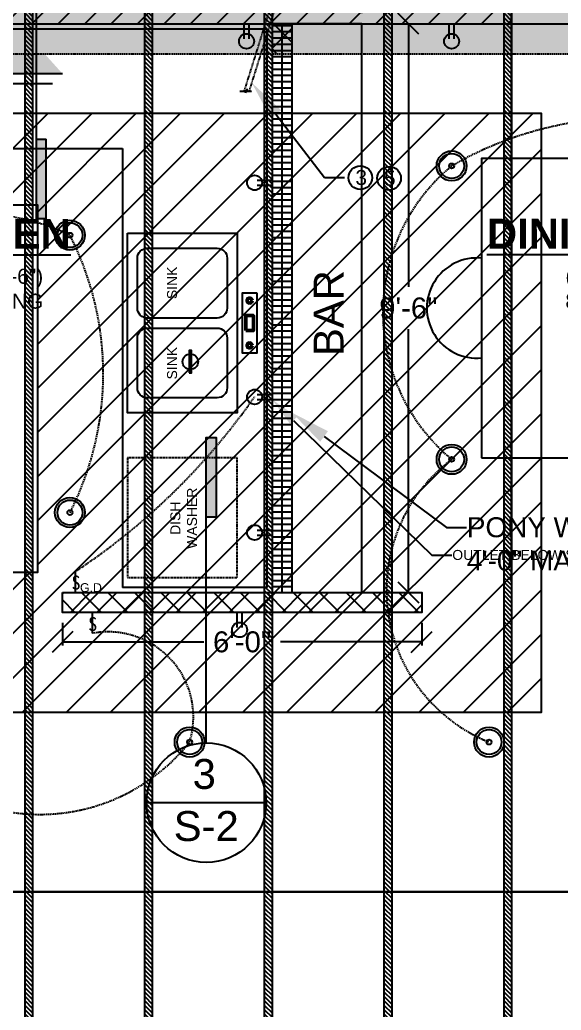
# Model space of a CAD drawing. Header units: inches. Extents: x -3572 to 2430, y -1517 to 3072.
# Drawn here: x -2972.6 to -2864.1, y -229.9 to -31.4 of the extents above; entities that cross this region are included whole.
import ezdxf
from ezdxf import colors
from ezdxf.entities.mleader import LeaderData, LeaderLine
from ezdxf.math import Vec2, Vec3

# ---------------------------------------------------------------- set-up
doc = ezdxf.new("R2010")
doc.units = ezdxf.units.IN
doc.header["$MEASUREMENT"] = 0
doc.linetypes.add('DASHED2', pattern=[0.375, 0.25, -0.125])
for name, color, linetype in [('Architectural', 2, 'Continuous'), ('Electrical - Components', 40, 'Continuous'), ('F.P. - Dim & Labels', 7, 'Continuous'), ('F.P. - Doors & Windows', 1, 'Continuous'), ('F.P. Room Labels', 7, 'Continuous'), ('Floor Plan', 4, 'Continuous'), ('Foundation Outline', 9, 'DASHED2'), ('Foundaton - Dim & Labels', 9, 'Continuous'), ('Plumbing', 2, 'Continuous'), ('Roof Framing - Dim & Labels', 7, 'Continuous'), ('Roof Plan', 7, 'Continuous'), ('Trusses', 7, 'Continuous')]:
    doc.layers.add(name, color=color, linetype=linetype)
doc.layers.add('Furniture', color=2, linetype='Continuous', transparency=0.7)
doc.styles.get("Standard").update_dxf_attribs({"font": 'arial.ttf'})
doc.dimstyles.get("Standard").update_dxf_attribs({"dimscale": 0.7, "dimtxt": 6, "dimasz": 6, "dimexe": 1, "dimexo": 3, "dimgap": 3, "dimtad": 0, "dimtih": 1, "dimtoh": 1, "dimdec": 4, "dimzin": 1, "dimdsep": 46, "dimlunit": 4, "dimtxsty": 'Standard', "dimblk": 'OBLIQUE', "dimcen": 0.09, "dimadec": 0, "dimazin": 0, "dimtfac": 1, "dimtdec": 4, "dimtofl": 0, "dimtmove": 0, "dimatfit": 3, "dimfxl": 1, "dimtolj": 1, "dimtzin": 0, "dimarcsym": 0})

# ---------------------------------------------------------------- blocks, each defined once
blk = doc.blocks.new('_Oblique')
at = {"color": 0, "linetype": 'ByBlock', "lineweight": -2}
blk.add_line((-0.5, -0.5), (0.5, 0.5), dxfattribs=at)
blk = doc.blocks.new('*D33')
at = {"layer": 'Defpoints', "color": 0, "transparency": 16777216}
for p in [(-2964.03, -150.17), (-2892.03, -150.17), (-2892.03, -156.1)]:
    blk.add_point(p, dxfattribs=at)
at = {"layer": 'F.P. - Dim & Labels', "color": 0, "lineweight": -2, "transparency": 16777216}
for p, q in [((-2964.03, -152.27), (-2964.03, -156.8)), ((-2892.03, -152.27), (-2892.03, -156.8)), ((-2964.03, -156.1), (-2935.73, -156.1)), ((-2892.03, -156.1), (-2920.34, -156.1))]:
    blk.add_line(p, q, dxfattribs=at)
at = {"layer": 'F.P. - Dim & Labels', "color": 0, "lineweight": -2, "transparency": 16777216, "xscale": 4.199999999999999, "yscale": 4.199999999999999, "zscale": 4.199999999999999, "rotation": 180}
blk.add_blockref('_Oblique', (-2964.03, -156.1), dxfattribs=at)
at = {"layer": 'F.P. - Dim & Labels', "color": 0, "lineweight": -2, "transparency": 16777216, "xscale": 4.199999999999999, "yscale": 4.199999999999999, "zscale": 4.199999999999999}
blk.add_blockref('_Oblique', (-2892.03, -156.1), dxfattribs=at)
at = {"layer": 'F.P. - Dim & Labels', "color": 0, "transparency": 16777216, "insert": (-2928.03, -156.1), "char_height": 4.2, "attachment_point": 5}
blk.add_mtext('\\A1;6\'-0"', dxfattribs=at)
blk = doc.blocks.new('*D36')
at = {"layer": 'Defpoints', "color": 0, "transparency": 16777216}
for p in [(-2918.03, -32.17), (-2918.03, -146.17), (-2894.71, -146.17)]:
    blk.add_point(p, dxfattribs=at)
at = {"layer": 'F.P. - Dim & Labels', "color": 0, "lineweight": -2, "transparency": 16777216}
for p, q in [((-2915.93, -32.17), (-2894.01, -32.17)), ((-2894.71, -32.17), (-2894.71, -84.92)), ((-2894.71, -146.17), (-2894.71, -93.41)), ((-2915.93, -146.17), (-2894.01, -146.17))]:
    blk.add_line(p, q, dxfattribs=at)
at = {"layer": 'F.P. - Dim & Labels', "color": 0, "lineweight": -2, "transparency": 16777216, "xscale": 4.199999999999999, "yscale": 4.199999999999999, "zscale": 4.199999999999999}
for p, rotation in [((-2894.71, -32.17), 90), ((-2894.71, -146.17), 270)]:
    blk.add_blockref('_Oblique', p, dxfattribs=dict(at, rotation=rotation))
at = {"layer": 'F.P. - Dim & Labels', "color": 0, "transparency": 16777216, "insert": (-2894.71, -89.17), "char_height": 4.2, "attachment_point": 5}
blk.add_mtext('\\A1;9\'-6"', dxfattribs=at)
blk = doc.blocks.new('*D76')
at = {"layer": 'Defpoints', "color": 0, "transparency": 16777216}
for p in [(-2970.03, 0.22), (-2970.03, -26.17), (-2874.03, -146.17)]:
    blk.add_point(p, dxfattribs=at)
at = {"layer": 'F.P. - Dim & Labels', "color": 0, "lineweight": -2, "transparency": 16777216}
for p, q in [((-2970.03, -24.07), (-2970.03, 0.92)), ((-2970.03, 0.22), (-2929.72, 0.22)), ((-2874.03, 0.22), (-2914.35, 0.22)), ((-2874.03, -144.07), (-2874.03, 0.92))]:
    blk.add_line(p, q, dxfattribs=at)
at = {"layer": 'F.P. - Dim & Labels', "color": 0, "lineweight": -2, "transparency": 16777216, "xscale": 4.199999999999999, "yscale": 4.199999999999999, "zscale": 4.199999999999999, "rotation": 180}
blk.add_blockref('_Oblique', (-2970.03, 0.22), dxfattribs=at)
at = {"layer": 'F.P. - Dim & Labels', "color": 0, "lineweight": -2, "transparency": 16777216, "xscale": 4.199999999999999, "yscale": 4.199999999999999, "zscale": 4.199999999999999}
blk.add_blockref('_Oblique', (-2874.03, 0.22), dxfattribs=at)
at = {"layer": 'F.P. - Dim & Labels', "color": 0, "transparency": 16777216, "insert": (-2922.03, 0.22), "char_height": 4.2, "attachment_point": 5}
blk.add_mtext('\\A1;8\'-0"', dxfattribs=at)
blk = doc.blocks.new('*D77')
at = {"layer": 'Defpoints', "color": 0, "transparency": 16777216}
for p in [(-2874.03, 0.22), (-2874.03, -26.17), (-2904.03, -32.17)]:
    blk.add_point(p, dxfattribs=at)
at = {"layer": 'F.P. - Dim & Labels', "color": 0, "lineweight": -2, "transparency": 16777216}
for p, q in [((-2904.03, -30.07), (-2904.03, 0.92)), ((-2904.03, 0.22), (-2896.75, 0.22)), ((-2874.03, 0.22), (-2881.32, 0.22)), ((-2874.03, -24.07), (-2874.03, 0.92))]:
    blk.add_line(p, q, dxfattribs=at)
at = {"layer": 'F.P. - Dim & Labels', "color": 0, "lineweight": -2, "transparency": 16777216, "xscale": 4.199999999999999, "yscale": 4.199999999999999, "zscale": 4.199999999999999, "rotation": 180}
blk.add_blockref('_Oblique', (-2904.03, 0.22), dxfattribs=at)
at = {"layer": 'F.P. - Dim & Labels', "color": 0, "lineweight": -2, "transparency": 16777216, "xscale": 4.199999999999999, "yscale": 4.199999999999999, "zscale": 4.199999999999999}
blk.add_blockref('_Oblique', (-2874.03, 0.22), dxfattribs=at)
at = {"layer": 'F.P. - Dim & Labels', "color": 0, "transparency": 16777216, "insert": (-2889.03, 0.22), "char_height": 4.2, "attachment_point": 5}
blk.add_mtext('\\A1;2\'-6"', dxfattribs=at)

msp = doc.modelspace()

# ---------------------------------------------------------------- hatches: boundary and pattern name
at = {"layer": 'Electrical - Components', "transparency": 33554508}
h = msp.add_hatch(color=256, dxfattribs=at)
h.dxf.hatch_style = 1
h.paths.add_polyline_path([(-2938.20659, -97.64351), (-2938.61419, -97.64351), (-2938.61419, -98.36998, -0.065768562), (-2938.20659, -98.36998)])
h.paths.add_polyline_path([(-2938.20659, -98.36998, 0.065768562), (-2938.61419, -98.36998), (-2938.61419, -101.45528, 0.065768562), (-2938.20659, -101.45528)])
h.paths.add_polyline_path([(-2938.20659, -101.45528, -0.065768562), (-2938.61419, -101.45528), (-2938.61419, -102.12358), (-2938.20659, -102.12358)])
at = {"layer": 'Floor Plan', "transparency": 33554508}
h = msp.add_hatch(dxfattribs=at)
h.set_pattern_fill('ANSI31', color=256, scale=30)
h.paths.add_polyline_path([(-3102.03387, -26.16589), (-3258.03387, -26.16589), (-3258.03387, -74.16589), (-3252.03387, -74.16589), (-3252.03387, -32.16589), (-3102.03387, -32.16589)])
h.paths.add_polyline_path([(-2874.03387, -26.16589), (-3066.03387, -26.16589), (-3066.03387, -32.16589), (-2874.03387, -32.16589)])
h.paths.add_polyline_path([(-2778.03387, -26.16589), (-2826.03387, -26.16589), (-2826.03387, -32.16589), (-2784.03387, -32.16589), (-2784.03387, -74.16589), (-2778.03387, -74.16589)])
h.paths.add_polyline_path([(-2778.03387, -122.16589), (-2784.03387, -122.16589), (-2784.03387, -158.16589), (-2778.03387, -158.16589)])
h.paths.add_polyline_path([(-2778.03387, -194.16589), (-2784.03387, -194.16589), (-2784.03387, -266.16589), (-2778.03387, -266.16589)])
h.paths.add_polyline_path([(-2778.03387, -314.16589), (-2784.03387, -314.16589), (-2784.03387, -380.16589), (-2826.03387, -380.16589), (-2826.03387, -386.16589), (-2778.03387, -386.16589)])
h.paths.add_polyline_path([(-2898.03387, -380.16589), (-3020.03387, -380.16589), (-3020.03387, -386.16589), (-2898.03387, -386.16589)])
h.paths.add_polyline_path([(-3092.03387, -380.16589), (-3252.03387, -380.16589), (-3252.03387, -338.16589), (-3258.03387, -338.16589), (-3258.03387, -386.16589), (-3092.03387, -386.16589)])
h.paths.add_polyline_path([(-3252.03387, -146.16589), (-3258.03387, -146.16589), (-3258.03387, -266.16589), (-3252.03387, -266.16589)])
h = msp.add_hatch(dxfattribs=at)
h.set_pattern_fill('ANSI37', color=256, scale=30)
h.paths.add_polyline_path([(-2918.03387, -38.16589), (-2922.03387, -38.16589), (-2922.03387, -146.16589), (-2918.03387, -146.16589)], flags=17)
h.paths.add_polyline_path([(-2918.03387, -32.16589), (-2922.03387, -32.16589), (-2922.03387, -146.16589), (-2918.03387, -146.16589)])
h = msp.add_hatch(dxfattribs=at)
h.set_pattern_fill('GRATE', color=256, scale=40)
h.paths.add_polyline_path([(-2918.03387, -32.16589), (-2922.03387, -32.16589), (-2922.03387, -146.16589), (-2918.03387, -146.16589)])
h = msp.add_hatch(dxfattribs=at)
h.set_pattern_fill('ANSI37', color=256, scale=30)
h.set_pattern_definition([(45, (-352.776, -1.2155), (-2.6516504, 2.6516504), []), (135, (-352.776, -1.2155), (-2.6516504, -2.6516504), [])])
h.paths.add_polyline_path([(-2892.03387, -146.16589), (-2964.03387, -146.16589), (-2964.03387, -150.16589), (-2892.03387, -150.16589)])
at = {"layer": 'Foundation Outline', "transparency": 33554636}
h = msp.add_hatch(dxfattribs=at)
h.set_pattern_fill('AR-CONC', color=256, scale=3)
h.set_pattern_definition([(50, (0, 0), (21.51781, -1.88256), [2.25, -24.75]), (355, (0, 0), (-4.16254, 22.56576), [1.8, -19.8]), (100.45144, (1.793, -0.157), (17.35527, 20.6832), [1.9122, -21.03426]), (46.1842, (0, 6), (32.01724, -4.96558), [3.375, -37.125]), (96.6356, (2.668, 5.586), (28.03986, 29.22356), [2.8683, -31.5514]), (351.1842, (0, 6), (28.03986, 29.22356), [2.7, -29.7]), (21, (3, 4.5), (17.90721, -12.07857), [2.25, -24.75]), (326, (3, 4.5), (7.29946, 21.7545), [1.8, -19.8]), (71.45144, (4.492, 3.493), (25.20667, 9.67593), [1.9122, -21.03426]), (37.5, (0, 0), (0.364796, 9.986816), [0, -19.56, 0, -20.1, 0, -19.875]), (7.5, (0, 0), (7.892086, 11.83235), [0, -11.46, 0, -19.11, 0, -7.575]), (327.5, (-6.69, 0), (16.014673, -0.676646), [0, -7.5, 0, -23.4, 0, -31.05]), (317.5, (-9.69, 0), (17.495585, 3.00315), [0, -9.75, 0, -15.54, 0, -22.05])])
h.paths.add_polyline_path([(-2778.03387, -26.16589), (-3258.03387, -26.16589), (-3258.03387, -386.16589), (-2778.03387, -386.16589)])
h.paths.add_polyline_path([(-3116.03387, -374.16589), (-3116.03387, -38.16589), (-2790.03387, -38.16589), (-2790.03387, -374.16589)], flags=16)
h.paths.add_polyline_path([(-3128.03387, -374.16589), (-3246.03387, -374.16589), (-3246.03387, -38.16589), (-3128.03387, -38.16589)], flags=16)
at = {"layer": 'Foundaton - Dim & Labels', "transparency": 33554559}
h = msp.add_hatch(color=256, dxfattribs=at)
h.dxf.hatch_style = 1
h.paths.add_polyline_path([(-2969.2973, -71.30678), (-2967.2973, -71.30678), (-2967.2973, -55.30678), (-2969.2973, -55.30678), (-2969.2973, -61.30678)])
at = {"layer": 'Roof Framing - Dim & Labels', "transparency": 33554636}
h = msp.add_hatch(color=256, dxfattribs=at)
h.dxf.hatch_style = 1
h.paths.add_polyline_path([(-2964.04557, -42.16589), (-2973.04557, -32.16589), (-2982.04557, -42.16589)])
at = {"layer": 'Roof Framing - Dim & Labels', "transparency": 33554559}
h = msp.add_hatch(color=256, dxfattribs=at)
h.dxf.hatch_style = 1
h.paths.add_polyline_path([(-2933.20542, -115.09303), (-2935.20542, -115.09303), (-2935.20542, -131.09303), (-2933.20542, -131.09303), (-2933.20542, -125.09303)])
at = {"layer": 'Roof Plan', "transparency": 33554559}
h = msp.add_hatch(dxfattribs=at)
h.set_pattern_fill('ANSI31', color=256, scale=50)
h.paths.add_polyline_path([(-2868.03387, -362.16589), (-2868.03387, -242.16589), (-3168.03387, -242.16589), (-3168.03387, -362.16589)])
h.paths.add_polyline_path([(-2969.06782, -337.3434), (-3066.99991, -337.3434), (-3066.99991, -263.65613), (-2969.06782, -263.65613)], flags=16)
h.paths.add_polyline_path([(-3010.8821, -277.44345, -1), (-2999.6881, -277.44345, -1)], flags=0)
h.paths.add_polyline_path([(-3025.19697, -277.44345, -1), (-3014.00297, -277.44345, -1)], flags=0)
h.paths.add_polyline_path([(-3039.81685, -277.44345, -1), (-3028.62286, -277.44345, -1)], flags=0)
h.paths.add_polyline_path([(-2868.03387, -170.16589), (-2868.03387, -50.16589), (-3168.03387, -50.16589), (-3168.03387, -170.16589)])
h.paths.add_polyline_path([(-2969.06782, -142.14426), (-3066.99991, -142.14426), (-3066.99991, -68.45699), (-2969.06782, -68.45699)], flags=16)
h.paths.add_polyline_path([(-3010.8821, -82.24431, -1), (-2999.6881, -82.24431, -1)], flags=0)
h.paths.add_polyline_path([(-3025.19697, -82.24431, -1), (-3014.00297, -82.24431, -1)], flags=0)
h.paths.add_polyline_path([(-3039.81685, -82.24431, -1), (-3028.62286, -82.24431, -1)], flags=0)
h.paths.add_polyline_path([(-3008.71954, -283.65291), (-3001.05788, -283.65291), (-3001.05788, -271.28865), (-3008.71954, -271.28865)], flags=8)
h.paths.add_polyline_path([(-3022.928, -283.65291), (-3015.26633, -283.65291), (-3015.26633, -271.28865), (-3022.928, -271.28865)], flags=8)
h.paths.add_polyline_path([(-3038.21501, -283.65291), (-3030.55334, -283.65291), (-3030.55334, -271.28865), (-3038.21501, -271.28865)], flags=8)
h.paths.add_polyline_path([(-3059.34154, -327.56945), (-2977.16283, -327.56945), (-2977.16283, -284.89005), (-3059.34154, -284.89005)], flags=8)
h.paths.add_polyline_path([(-3008.71954, -88.45377), (-3001.05788, -88.45377), (-3001.05788, -76.08951), (-3008.71954, -76.08951)], flags=8)
h.paths.add_polyline_path([(-3022.928, -88.45377), (-3015.26633, -88.45377), (-3015.26633, -76.08951), (-3022.928, -76.08951)], flags=8)
h.paths.add_polyline_path([(-3038.21501, -88.45377), (-3030.55334, -88.45377), (-3030.55334, -76.08951), (-3038.21501, -76.08951)], flags=8)
h.paths.add_polyline_path([(-3059.34154, -132.37031), (-2977.16283, -132.37031), (-2977.16283, -89.69091), (-3059.34154, -89.69091)], flags=8)
at = {"layer": 'Trusses', "transparency": 33554636}
h = msp.add_hatch(dxfattribs=at)
h.set_pattern_fill('ANSI31', color=256, scale=5, angle=90)
h.set_pattern_definition([(135, (-1624.7485, -394.86516), (-0.44194174, -0.44194174), [])])
h.paths.add_polyline_path([(-2971.53387, -2.16589), (-2971.53387, -410.16589), (-2970.78387, -410.16589), (-2970.03387, -410.16589), (-2970.03387, -2.16589)])
h = msp.add_hatch(dxfattribs=at)
h.set_pattern_fill('ANSI31', color=256, scale=5, angle=90)
h.set_pattern_definition([(135, (-1600.7485, -394.86516), (-0.44194174, -0.44194174), [])])
h.paths.add_polyline_path([(-2947.53387, -2.16589), (-2947.53387, -410.16589), (-2946.78387, -410.16589), (-2946.03387, -410.16589), (-2946.03387, -2.16589)])
h = msp.add_hatch(dxfattribs=at)
h.set_pattern_fill('ANSI31', color=256, scale=5, angle=90)
h.set_pattern_definition([(135, (-1576.7485, -394.86516), (-0.44194174, -0.44194174), [])])
h.paths.add_polyline_path([(-2923.53387, -2.16589), (-2923.53387, -410.16589), (-2922.78387, -410.16589), (-2922.03387, -410.16589), (-2922.03387, -2.16589)])
h = msp.add_hatch(dxfattribs=at)
h.set_pattern_fill('ANSI31', color=256, scale=5, angle=90)
h.set_pattern_definition([(135, (-1552.7485, -394.86516), (-0.44194174, -0.44194174), [])])
h.paths.add_polyline_path([(-2899.53387, -2.16589), (-2899.53387, -410.16589), (-2898.78387, -410.16589), (-2898.03387, -410.16589), (-2898.03387, -2.16589)])
h = msp.add_hatch(dxfattribs=at)
h.set_pattern_fill('ANSI31', color=256, scale=5, angle=90)
h.set_pattern_definition([(135, (-1528.7485, -394.86516), (-0.44194174, -0.44194174), [])])
h.paths.add_polyline_path([(-2875.53387, -2.16589), (-2875.53387, -410.16589), (-2874.78387, -410.16589), (-2874.03387, -410.16589), (-2874.03387, -2.16589)])

# ---------------------------------------------------------------- linework, layer by layer
at = {"layer": 'Architectural'}
for p, q in [((-2980.03387, -33.16589), (-2923.03387, -33.16589)), ((-2923.03387, -145.16589), (-2923.03387, -33.16589)), ((-2980.03387, -57.16589), (-2952.03387, -57.16589)), ((-2952.03387, -57.16589), (-2952.03387, -145.16589)), ((-2923.03387, -145.16589), (-2952.03387, -145.16589)), ((-2952.03387, -146.16589), (-2922.03387, -146.16589))]:
    msp.add_line(p, q, dxfattribs=at)
msp.add_lwpolyline([(-2904.03387, -146.16589), (-2904.03387, -32.16589), (-2922.03387, -32.16589), (-2922.03387, -146.16589)], close=True, dxfattribs=at)
at = {"layer": 'Architectural', "linetype": 'DASHED2', "ltscale": 0.5}
msp.add_lwpolyline([(-2951.03387, -119.16589), (-2951.03387, -143.16589), (-2929.03387, -143.16589), (-2929.03387, -119.16589), (-2951.03387, -119.16589)], dxfattribs=at)
at = {"layer": 'Electrical - Components', "linetype": 'DASHED2', "ltscale": 0.1}
for p, q in [((-2921.53314, -26.16589), (-2927.65819, -45.69335)), ((-2920.53314, -26.16589), (-2926.65819, -45.69335))]:
    msp.add_line(p, q, dxfattribs=at)
at = {"layer": 'Electrical - Components'}
for p, q in [((-2927.64988, -35.16589), (-2927.64988, -32.16589)), ((-2926.64988, -35.16589), (-2926.64988, -32.16589)), ((-2886.53387, -35.16589), (-2886.53387, -32.16589)), ((-2885.53387, -35.16589), (-2885.53387, -32.16589)), ((-2925.03387, -63.53486), (-2922.03387, -63.53486)), ((-2925.03387, -64.53486), (-2922.03387, -64.53486)), ((-2925.03387, -106.48901), (-2922.03387, -106.48901)), ((-2925.03387, -107.48901), (-2922.03387, -107.48901)), ((-2925.03387, -133.66589), (-2922.03387, -133.66589)), ((-2925.03387, -134.66589), (-2922.03387, -134.66589)), ((-2961.43872, -146.16589), (-2961.43872, -141.96589)), ((-2958.03387, -154.36589), (-2958.03387, -150.16589)), ((-2929.03387, -153.16589), (-2929.03387, -150.16589)), ((-2928.03387, -153.16589), (-2928.03387, -150.16589))]:
    msp.add_line(p, q, dxfattribs=at)
at = {"layer": 'Electrical - Components', "linetype": 'DASHED2', "ltscale": 0.1}
msp.add_lwpolyline([(-2928.46565, -45.69335), (-2927.33416, -45.69335), (-2927.33416, -45.9976), (-2927.06153, -45.23222), (-2927.07285, -45.69335), (-2926.05735, -45.69335)], dxfattribs=at)
at = {"layer": 'Electrical - Components'}
msp.add_lwpolyline([(-2938.61419, -102.12358), (-2938.20659, -102.12358), (-2938.20659, -97.64351), (-2938.61419, -97.64351)], close=True, dxfattribs=at)
for centre, radius in [((-2927.14988, -35.66589), 1.5), ((-2886.03387, -35.66589), 1.5), ((-2886.03387, -60.66775), 3), ((-2886.03387, -60.66775), 2.5), ((-2904.33555, -63.02583), 2.36836), ((-2898.57207, -63.14581), 2.36836), ((-2886.03387, -60.66775), 0.5), ((-2925.53387, -64.03486), 1.5), ((-2962.54638, -74.54894), 3), ((-2962.54638, -74.54894), 2.5), ((-2962.54638, -74.54894), 0.5), ((-2938.41039, -99.91263), 1.55605), ((-2925.53387, -106.98901), 1.5), ((-2886.03387, -119.49084), 3), ((-2886.03387, -119.49084), 2.5), ((-2886.03387, -119.49084), 0.5), ((-2962.54638, -130.15184), 3), ((-2962.54638, -130.15184), 2.5), ((-2962.54638, -130.15184), 0.5), ((-2925.53387, -134.16589), 1.5), ((-2928.53387, -153.66589), 1.5), ((-2938.54638, -176.16589), 3), ((-2938.54638, -176.16589), 2.5), ((-2878.54638, -176.16589), 3), ((-2878.54638, -176.16589), 2.5), ((-2938.54638, -176.16589), 0.5), ((-2878.54638, -176.16589), 0.5)]:
    msp.add_circle(centre, radius, dxfattribs=at)
at = {"layer": 'Electrical - Components', "linetype": 'DASHED2'}
for centre, radius, start, end in [((-2850.03387, -123.02158), 72, 60, 120), ((-2861.57768, -90.0793), 38.25106, 129.744084, 230.255916), ((-2980.54638, -111.39425), 41.00703, 63.9631504, 116.0368496), ((-3017.02396, -102.35039), 61.16149, 332.963497, 27.036503), ((-2866.24496, -145.7086), 32.84771, 127.045151, 248.0066744), ((-2954.87818, -171.1551), 17.0832, 342.9433587, 100.6450742), ((-2968.54638, -152.37891), 38.28604, 218.4108779, 321.5891221)]:
    msp.add_arc(centre, radius, start, end, dxfattribs=at)
at = {"layer": 'Electrical - Components', "linetype": 'DASHED2', "ltscale": 0.5}
msp.add_arc((-3035.76616, -29.74932), 134.59988, 303.5187819, 324.981099, dxfattribs=at)
at = {"layer": 'F.P. - Doors & Windows'}
msp.add_lwpolyline([(-2874.03387, -32.16589), (-2826.03387, -32.16589), (-2826.03387, -26.16589), (-2874.03387, -26.16589), (-2874.03387, -32.16589)], dxfattribs=at)
at = {"layer": 'Floor Plan'}
for points in [[(-2874.03387, -26.16589), (-3066.03387, -26.16589), (-3066.03387, -32.16589), (-2874.03387, -32.16589), (-2874.03387, -26.16589)], [(-2922.03387, -146.16589), (-2918.03387, -146.16589), (-2918.03387, -32.16589), (-2922.03387, -32.16589), (-2922.03387, -146.16589)]]:
    msp.add_lwpolyline(points, dxfattribs=at)
msp.add_lwpolyline([(-2964.03387, -146.16589), (-2892.03387, -146.16589), (-2892.03387, -150.16589), (-2964.03387, -150.16589)], close=True, dxfattribs=at)
at = {"layer": 'Foundation Outline'}
msp.add_lwpolyline([(-2790.03387, -374.16589), (-3116.03387, -374.16589), (-3116.03387, -38.16589), (-2790.03387, -38.16589)], close=True, dxfattribs=at)
at = {"layer": 'Foundaton - Dim & Labels'}
for p, q in [((-2969.2973, -21.70043), (-2969.2973, -71.30678)), ((-2969.2973, -55.30678), (-2967.2973, -55.30678)), ((-2967.2973, -61.30678), (-2967.2973, -55.30678)), ((-2967.2973, -71.30678), (-2967.2973, -61.30678)), ((-2967.2973, -71.30678), (-2969.2973, -71.30678))]:
    msp.add_line(p, q, dxfattribs=at)
at = {"layer": 'Furniture'}
msp.add_lwpolyline([(-2880.03387, -119.16589), (-2820.03387, -119.16589), (-2820.03387, -59.16589), (-2880.03387, -59.16589)], close=True, dxfattribs=at)
msp.add_arc((-2880.96384, -89.16589), 10.04315, 84.6869618, 275.3130382, dxfattribs=at)
at = {"layer": 'Plumbing'}
for points in [[(-2951.03387, -74.16589), (-2929.03387, -74.16589), (-2929.03387, -110.16589), (-2951.03387, -110.16589), (-2951.03387, -74.16589)], [(-2925.03387, -86.16589), (-2928.03387, -86.16589), (-2928.03387, -94.16589), (-2928.03387, -98.16589), (-2925.03387, -98.16589), (-2925.03387, -86.16589)]]:
    msp.add_lwpolyline(points, dxfattribs=at)
for points in [[(-2933.03387, -91.16589), (-2947.03387, -91.16589, -0.414213562), (-2949.03387, -89.16589), (-2949.03387, -79.16589, -0.414213562), (-2947.03387, -77.16589), (-2933.03387, -77.16589, -0.414213562), (-2931.03387, -79.16589), (-2931.03387, -89.16589, -0.414213562)], [(-2933.03387, -107.16589), (-2947.03387, -107.16589, -0.414213562), (-2949.03387, -105.16589), (-2949.03387, -95.16589, -0.414213562), (-2947.03387, -93.16589), (-2933.03387, -93.16589, -0.414213562), (-2931.03387, -95.16589), (-2931.03387, -105.16589, -0.414213562)]]:
    msp.add_lwpolyline(points, format="xyb", close=True, dxfattribs=at)
at = {"layer": 'Plumbing', "lineweight": 50}
msp.add_lwpolyline([(-2927.28387, -93.66589), (-2925.78387, -93.66589), (-2925.78387, -90.66589), (-2927.28387, -90.66589)], close=True, dxfattribs=at)
for centre in [(-2926.53387, -87.66589), (-2926.53387, -96.66589)]:
    msp.add_circle(centre, 0.5, dxfattribs=at)
at = {"layer": 'Roof Framing - Dim & Labels'}
for p, q in [((-2982.04557, -42.16589), (-2964.04557, -42.16589)), ((-2980.04557, -44.16589), (-2966.04557, -44.16589)), ((-2935.20542, -176.31425), (-2935.20542, -164.69937)), ((-2923.20542, -188.31425), (-2947.20542, -188.31425)), ((-3276.03387, -206.16589), (-2760.03387, -206.16589))]:
    msp.add_line(p, q, dxfattribs=at)
msp.add_lwpolyline([(-2935.20542, -164.69937), (-2935.20542, -115.09303), (-2933.20542, -115.09303), (-2933.20542, -125.09303), (-2933.20542, -131.09303), (-2935.20542, -131.09303)], dxfattribs=at)
msp.add_circle((-2935.20542, -188.31425), 12, dxfattribs=at)
at = {"layer": 'Roof Plan'}
msp.add_line((-2760.03387, -206.16589), (-3276.03387, -206.16589), dxfattribs=at)
for points in [[(-3168.03387, -170.16589), (-2868.03387, -170.16589), (-2868.03387, -50.16589), (-3168.03387, -50.16589)], [(-3066.99991, -68.45699), (-2969.06782, -68.45699), (-2969.06782, -142.14426), (-3066.99991, -142.14426)]]:
    msp.add_lwpolyline(points, close=True, dxfattribs=at)
at = {"layer": 'Trusses'}
for points in [[(-2970.03387, -410.16589), (-2971.53387, -410.16589), (-2971.53387, -2.16589), (-2970.03387, -2.16589)], [(-2946.03387, -410.16589), (-2947.53387, -410.16589), (-2947.53387, -2.16589), (-2946.03387, -2.16589)], [(-2922.03387, -410.16589), (-2923.53387, -410.16589), (-2923.53387, -2.16589), (-2922.03387, -2.16589)], [(-2898.03387, -410.16589), (-2899.53387, -410.16589), (-2899.53387, -2.16589), (-2898.03387, -2.16589)], [(-2874.03387, -410.16589), (-2875.53387, -410.16589), (-2875.53387, -2.16589), (-2874.03387, -2.16589)]]:
    msp.add_lwpolyline(points, close=True, dxfattribs=at)

# ---------------------------------------------------------------- texts
at = {"layer": 'Architectural', "insert": (-2942.41425, -141.76745), "char_height": 2, "attachment_point": 1, "rotation": 90}
msp.add_mtext_dynamic_manual_height_columns('\\pxqc;DISH\\PWASHER', width=20.9439712, gutter_width=1, heights=[0], dxfattribs=at)
at = {"layer": 'Electrical - Components', "attachment_point": 1}
for s, width, insert, char_height in [('3', 5.0856504, (-2905.32859, -61.48728), 3), ('5', 5.0856504, (-2899.60275, -61.64487), 3), ('{\\fBatangChe|b0|i0|c0|p49;S}', 13.0889423, (-2962.22391, -142.80164), 2.8), ('{\\fBatangChe|b0|i0|c0|p49;S}', 13.0889423, (-2958.88169, -151.10027), 2.8)]:
    msp.add_mtext_dynamic_manual_height_columns(s, width=width, gutter_width=1, heights=[0], dxfattribs=dict(at, insert=insert, char_height=char_height))
at = {"layer": 'Electrical - Components', "linetype": 'DASHED2', "insert": (-2960.53364, -144.3169), "char_height": 1.771875, "attachment_point": 1}
msp.add_mtext_dynamic_manual_height_columns('G.D', width=3.4891004, gutter_width=1, heights=[0], dxfattribs=at)
at = {"layer": 'F.P. - Dim & Labels', "insert": (-2913.69731, -98.78216), "char_height": 6, "attachment_point": 1, "rotation": 90}
msp.add_mtext_dynamic_manual_height_columns('BAR', width=43.1365699, gutter_width=1, heights=[0], dxfattribs=at)
at = {"layer": 'F.P. Room Labels', "char_height": 6, "attachment_point": 1}
for s, insert in [('\\pxqc;{\\fArial|b1|i0|c0|p34;\\LKITCHEN\\P\\fArial|b0|i0|c0|p34;\\H0.5x;\\l(10\'-0" x 9\'-6")\\P8\'-0" CEILING}', (-3016.07018, -71.27894)), ('\\pxqc;{\\fArial|b1|i0|c0|p34;\\LDINING ROOM\\P\\fArial|b0|i0|c0|p34;\\H0.5x;\\l(11\'-2" x 9\'-6")\\P8\'-0" CEILING}', (-2885.14937, -71.25765))]:
    msp.add_mtext_dynamic_manual_height_columns(s, width=70.1010121, gutter_width=1, heights=[0], dxfattribs=dict(at, insert=insert))
at = {"layer": 'Plumbing', "char_height": 2, "attachment_point": 1, "rotation": 90}
for insert in [(-2943.07465, -87.36597), (-2943.07465, -103.47661)]:
    msp.add_mtext_dynamic_manual_height_columns('SINK', width=20.9439712, gutter_width=1, heights=[0], dxfattribs=dict(at, insert=insert))
at = {"layer": 'Roof Framing - Dim & Labels', "char_height": 6, "attachment_point": 1}
for s, width, insert in [('3', 6.4632211, (-2937.95048, -179.55661)), ('S-2', 10.4276413, (-2941.74435, -189.9996))]:
    msp.add_mtext_dynamic_manual_height_columns(s, width=width, gutter_width=1, heights=[0], dxfattribs=dict(at, insert=insert))

# ---------------------------------------------------------------- dimensions: what is measured, and where the dimension line sits
at = {"layer": 'F.P. - Dim & Labels'}
for base, p1, p2, picture, middle in [((-2970.03387, 0.21581), (-2874.03387, -146.16589), (-2970.03387, -26.16589), '*D76', (-2922.03387, 0.21581)), ((-2874.03387, 0.21581), (-2904.03387, -32.16589), (-2874.03387, -26.16589), '*D77', (-2889.03387, 0.21581)), ((-2892.03387, -156.09621), (-2964.03387, -150.16589), (-2892.03387, -150.16589), '*D33', (-2928.03387, -156.09621))]:
    dim = msp.add_linear_dim(base=base, p1=p1, p2=p2, dimstyle='Standard', dxfattribs=at)
    dim.commit()
    dim.dimension.update_dxf_attribs({"geometry": picture, "text_midpoint": middle})
dim = msp.add_linear_dim(base=(-2894.70856, -146.16589), p1=(-2918.03387, -32.16589), p2=(-2918.03387, -146.16589), angle=90, dimstyle='Standard', dxfattribs=at)
dim.commit()
dim.dimension.update_dxf_attribs({"geometry": '*D36', "text_midpoint": (-2894.70856, -89.16589)})

# ---------------------------------------------------------------- leaders
at = {"layer": 'Electrical - Components'}
ml = msp.add_multileader_mtext('Standard', dxfattribs=at)
ml.set_content('.', color=256)
ml.set_leader_properties()
ml.build(insert=Vec2(0, 0))
ml.multileader.update_dxf_attribs({"dogleg_length": 3.98438, "arrow_head_size": 8})
ctx = ml.context
ctx.base_point, ctx.char_height, ctx.arrow_head_size, ctx.landing_gap_size, ctx.plane_origin = Vec3(-2907.53222, -62.99522), 0.125, 8, 0.09, Vec3(-2940.83999, -43.96076)
notes = []
notes.append((ctx, [(1, (1, 1, 0), (-2911.5166, -62.99522), (1, 0), 3.98438, [(0, [(-2926.11474, -43.96076)], 0, [])])]))
ctx.mtext.insert, ctx.mtext.flow_direction = Vec3(-2907.44222, -62.93272), 5
ml = msp.add_multileader_mtext('Standard', dxfattribs=at)
ml.set_content('OUTLET BELOW SINK', color=256)
ml.set_leader_properties()
ml.build(insert=Vec2(0, 0))
ml.multileader.update_dxf_attribs({"dogleg_length": 3.98438, "arrow_head_size": 6})
ctx = ml.context
ctx.base_point, ctx.char_height, ctx.arrow_head_size, ctx.landing_gap_size, ctx.plane_origin = Vec3(-2885.99325, -138.67095), 2, 6, 0.09, Vec3(-2936.75911, -107.48901)
notes.append((ctx, [(1, (1, 1, 0), (-2889.97762, -138.67095), (1, 0), 3.98438, [(0, [(-2922.03387, -107.48901)], 0, [])])]))
ctx.mtext.insert, ctx.mtext.flow_direction = Vec3(-2885.90325, -137.65389), 5
at = {"layer": 'F.P. - Dim & Labels'}
ml = msp.add_multileader_mtext('Standard', dxfattribs=at)
ml.set_content('PONY WALL\\P4\'-0" MAX HEIGHT', color=256)
ml.set_leader_properties()
ml.build(insert=Vec2(0, 0))
ml.multileader.update_dxf_attribs({"dogleg_length": 3.98438, "arrow_head_size": 8})
ctx = ml.context
ctx.base_point, ctx.arrow_head_size, ctx.landing_gap_size, ctx.plane_origin = Vec3(-2883.07853, -133.13681), 8, 0.09, Vec3(-2836.51312, -109.93735)
notes.append((ctx, [(1, (1, 1, 0), (-2887.0629, -133.13681), (1, 0), 3.98438, [(0, [(-2918.03387, -110.14201)], 0, [])])]))
ctx.mtext.insert, ctx.mtext.width, ctx.mtext.flow_direction = Vec3(-2882.98853, -131.1027), 48.9364992, 5
for ctx, leaders in notes:
    for number, flags, end, landing, length, lines in leaders:
        leader = LeaderData()
        leader.index, (leader.has_last_leader_line, leader.has_dogleg_vector, leader.attachment_direction) = number, flags
        leader.last_leader_point, leader.dogleg_vector, leader.dogleg_length = Vec3(end), Vec3(landing), length
        for number, points, colour, breaks in lines:
            line = LeaderLine()
            line.index, line.vertices, line.color, line.breaks = number, Vec3.list(points), colors.encode_raw_color(colour), breaks
            leader.lines.append(line)
        ctx.leaders.append(leader)

doc.saveas('drawing.dxf')
